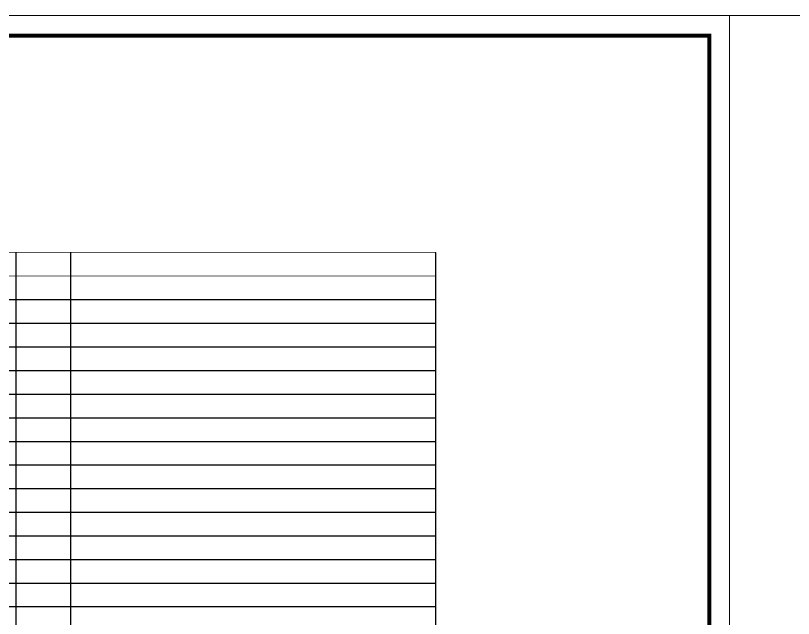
# Model space of a CAD drawing. Header units: millimetres. Extents: x 5592 to 9444, y 2362 to 3548.
# Drawn here: x 7570.6 to 7764.4, y 2868.5 to 3018.6 of the extents above; entities that cross this region are included whole.
import ezdxf

# ---------------------------------------------------------------- set-up
doc = ezdxf.new("R2010")
doc.units = ezdxf.units.MM
doc.header["$LTSCALE"] = 250
doc.layers.add('PUB_TITLE', color=4, linetype='CONTINUOUS')
doc.layers.add('TWT_TAB', color=7, linetype='CONTINUOUS')
doc.layers.add('TWT_TITLE', color=7, linetype='CONTINUOUS', lineweight=13)

msp = doc.modelspace()

# ---------------------------------------------------------------- linework, layer by layer
at = {"layer": 'PUB_TITLE', "color": 4, "lineweight": 13}
msp.add_lwpolyline([(7328.42, 2721.638), (7748.42, 2721.638), (7748.42, 3018.638), (7328.42, 3018.638)], close=True, dxfattribs=at)
at = {"layer": 'PUB_TITLE', "color": 4, "lineweight": 30, "const_width": 1}
msp.add_lwpolyline([(7353.42, 2726.638), (7743.42, 2726.638), (7743.42, 3013.638), (7353.42, 3013.638)], close=True, dxfattribs=at)
at = {"layer": 'TWT_TAB', "color": 0, "const_width": 0.168}
for points in [[(7675.221, 2812.651), (7675.221, 2959.651), (7425.379, 2959.651), (7425.379, 2812.651)], [(7425.379, 2953.771), (7675.221, 2953.771)]]:
    msp.add_lwpolyline(points, dxfattribs=at)
at = {"layer": 'TWT_TAB', "color": 0}
for points in [[(7570.666, 2959.651), (7570.666, 2812.651)], [(7584.327, 2959.651), (7584.327, 2812.651)], [(7675.221, 2959.651), (7675.221, 2812.651)], [(7425.379, 2947.891), (7675.221, 2947.891)], [(7425.379, 2942.011), (7675.221, 2942.011)], [(7425.379, 2936.131), (7675.221, 2936.131)], [(7425.379, 2930.251), (7675.221, 2930.251)], [(7425.379, 2924.371), (7675.221, 2924.371)], [(7425.379, 2918.491), (7675.221, 2918.491)], [(7425.379, 2912.611), (7675.221, 2912.611)], [(7425.379, 2906.731), (7675.221, 2906.731)], [(7425.379, 2900.851), (7675.221, 2900.851)], [(7425.379, 2894.971), (7675.221, 2894.971)], [(7425.379, 2889.091), (7675.221, 2889.091)], [(7425.379, 2883.211), (7675.221, 2883.211)], [(7425.379, 2877.331), (7675.221, 2877.331)], [(7425.379, 2871.451), (7675.221, 2871.451)]]:
    msp.add_lwpolyline(points, dxfattribs=at)
at = {"layer": 'TWT_TITLE', "color": 4}
msp.add_lwpolyline([(7748.42, 2721.623), (8168.42, 2721.623), (8168.42, 3018.623), (7748.42, 3018.623)], close=True, dxfattribs=at)

doc.saveas('drawing.dxf')
